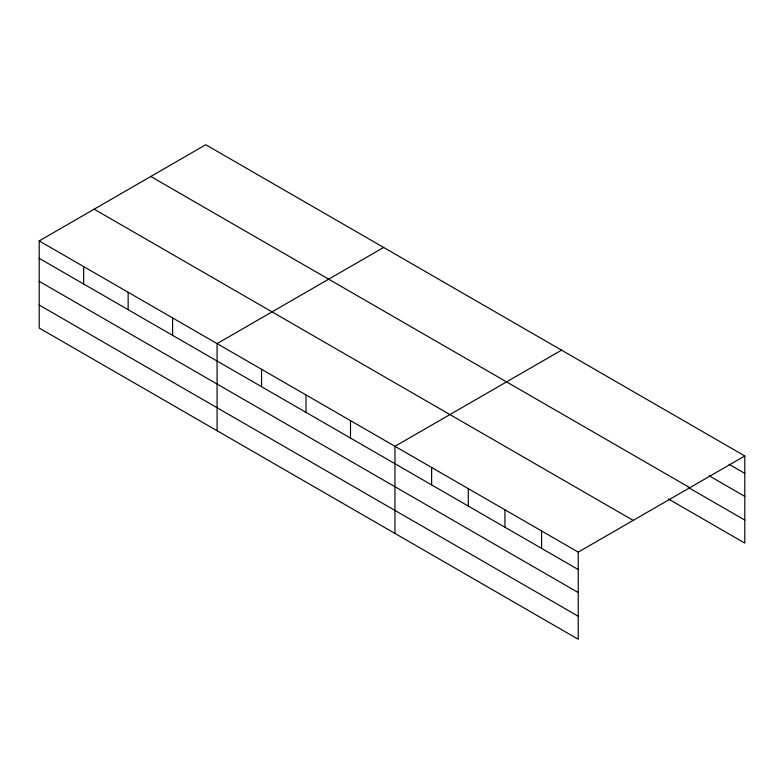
<?xml version="1.0" encoding="UTF-8"?>
<svg xmlns="http://www.w3.org/2000/svg" width="784" height="784" viewBox="0 0 784 784"><rect width="100%" height="100%" fill="white"/><g stroke="black" fill="none" stroke-linecap="round" stroke-linejoin="round"><path stroke-width="1.18" d="M578.239 592.547L578.239 552.122L39.2 240.913L39.2 328.035L578.239 639.254L578.239 592.547L39.2 281.338M668.35 498.947L744.8 543.087L744.8 455.965L205.761 144.746L39.2 240.913M383.641 247.45L217.08 343.617L217.08 430.739M561.53 350.154L394.96 446.312L394.96 533.434M578.239 552.122L744.8 455.965M729.091 464.314L744.8 473.379M709.197 475.829L744.8 496.38M150.793 176.488L689.832 487.697M688.244 487.432L744.8 520.086M94.168 209.181L633.207 520.39M39.2 258.338L578.239 569.547M39.2 305.035L578.239 616.244M541.587 530.964L541.587 548.379M504.925 509.796L504.925 527.22M468.273 488.638L468.273 506.052M431.621 467.48L431.621 484.894M350.497 420.636L350.497 438.06M306.025 394.96L306.025 412.384M261.552 369.293L261.552 386.708M172.607 317.941L172.607 335.356M128.145 292.265L128.145 309.68M83.672 266.589L83.672 284.004"/></g></svg>
